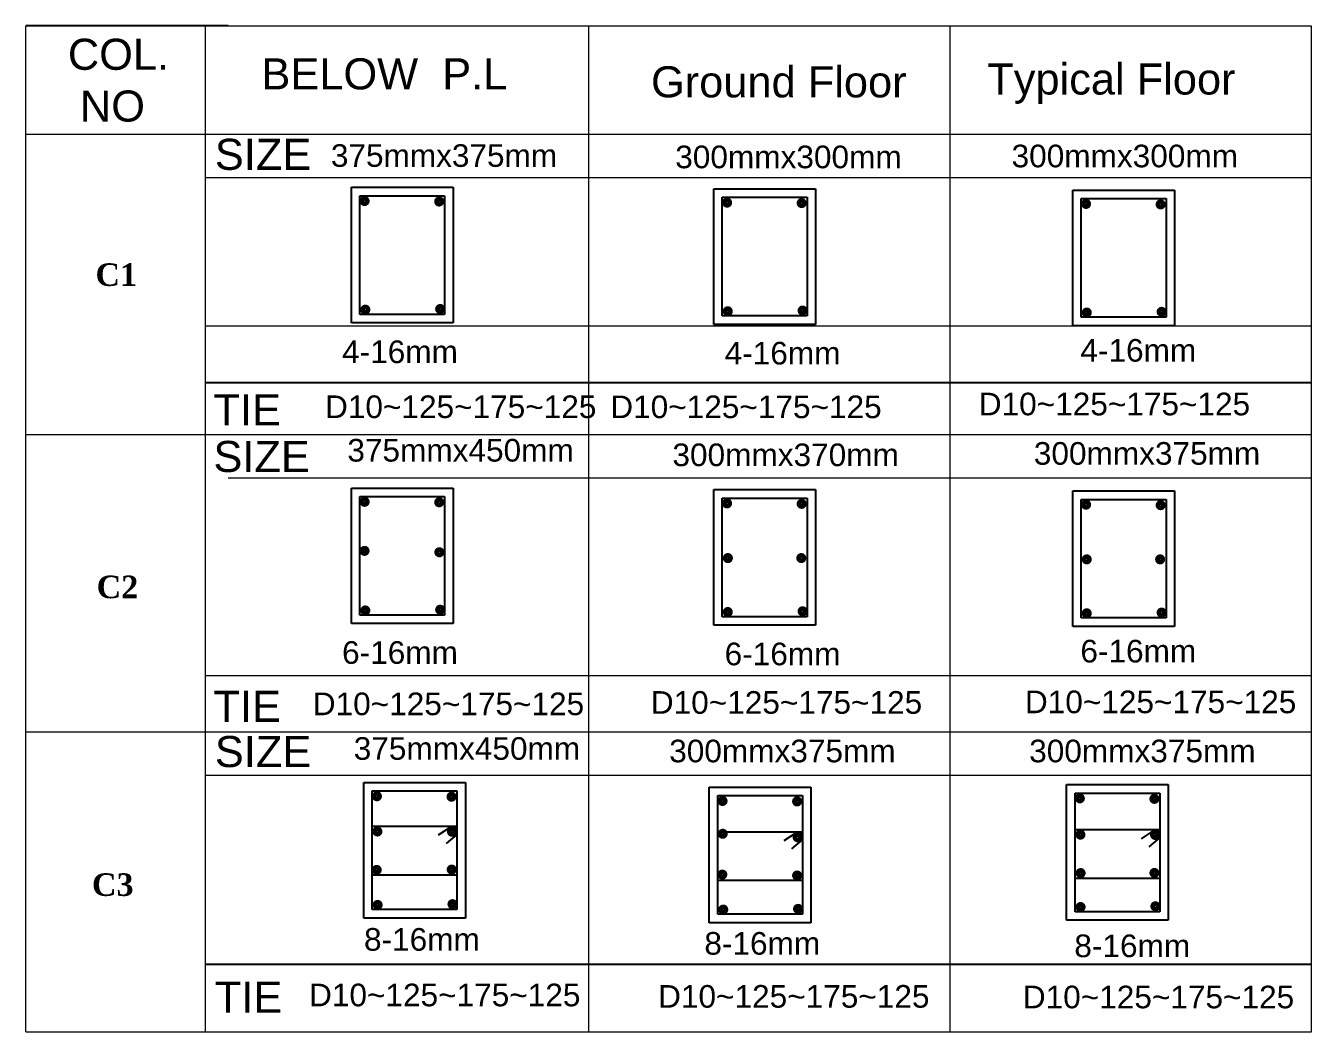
# Model space of a CAD drawing. Header units: inches. Extents: x -4010 to 65129, y -40138 to -1318.
# Drawn here: x 35554.6 to 35849.7, y -23630.7 to -23399.7 of the extents above; entities that cross this region are included whole.
import ezdxf

# ---------------------------------------------------------------- set-up
doc = ezdxf.new("R2010")
doc.units = ezdxf.units.IN
doc.header["$MEASUREMENT"] = 0
for name, color, linetype, lineweight in [('1-TXT', 4, 'Continuous', 5), ('FOOTTING_SCH', 7, 'Continuous', 15), ('WIN-1', 8, 'Continuous', 0)]:
    doc.layers.add(name, color=color, linetype=linetype, lineweight=lineweight)
doc.styles.add('ARIAL', font='arial.ttf')
doc.styles.get("Standard").update_dxf_attribs({"font": 'ARIALN.TTF'})

msp = doc.modelspace()

# ---------------------------------------------------------------- linework, layer by layer
for p, q in [((35601.092, -23399.748), (35554.622, -23399.748)), ((35629.372, -23436.827), (35652.7, -23436.827)), ((35629.372, -23467.931), (35629.372, -23436.827)), ((35631.316, -23438.771), (35650.756, -23438.771)), ((35631.316, -23465.987), (35631.316, -23438.771)), ((35650.756, -23438.771), (35650.756, -23465.987)), ((35652.7, -23436.827), (35652.7, -23467.931)), ((35712.559, -23437.187), (35735.887, -23437.187)), ((35712.559, -23468.291), (35712.559, -23437.187)), ((35735.887, -23437.187), (35735.887, -23468.291)), ((35794.95, -23437.484), (35818.278, -23437.484)), ((35794.95, -23468.588), (35794.95, -23437.484)), ((35818.278, -23437.484), (35818.278, -23468.588)), ((35714.503, -23439.131), (35733.943, -23439.131)), ((35714.503, -23466.347), (35714.503, -23439.131)), ((35733.943, -23439.131), (35733.943, -23466.347)), ((35796.894, -23439.428), (35816.334, -23439.428)), ((35796.894, -23466.644), (35796.894, -23439.428)), ((35816.334, -23439.428), (35816.334, -23466.644)), ((35652.7, -23467.931), (35629.372, -23467.931)), ((35650.756, -23465.987), (35631.316, -23465.987)), ((35735.887, -23468.291), (35712.559, -23468.291)), ((35733.943, -23466.347), (35714.503, -23466.347)), ((35816.334, -23466.644), (35796.894, -23466.644)), ((35818.278, -23468.588), (35794.95, -23468.588)), ((35849.674, -23481.702), (35595.898, -23481.702)), ((35629.372, -23505.848), (35652.7, -23505.848)), ((35629.372, -23536.952), (35629.372, -23505.848)), ((35652.7, -23505.848), (35652.7, -23536.952)), ((35712.559, -23506.208), (35735.887, -23506.208)), ((35712.559, -23537.312), (35712.559, -23506.208)), ((35735.887, -23506.208), (35735.887, -23537.312)), ((35794.95, -23506.505), (35818.278, -23506.505)), ((35794.95, -23537.609), (35794.95, -23506.505)), ((35818.278, -23506.505), (35818.278, -23537.609)), ((35631.316, -23507.792), (35650.756, -23507.792)), ((35631.316, -23535.008), (35631.316, -23507.792)), ((35650.756, -23507.792), (35650.756, -23535.008)), ((35714.503, -23508.152), (35733.943, -23508.152)), ((35714.503, -23535.368), (35714.503, -23508.152)), ((35733.943, -23508.152), (35733.943, -23535.368)), ((35796.894, -23508.449), (35816.334, -23508.449)), ((35796.894, -23535.665), (35796.894, -23508.449)), ((35816.334, -23508.449), (35816.334, -23535.665)), ((35650.756, -23535.008), (35631.316, -23535.008)), ((35733.943, -23535.368), (35714.503, -23535.368)), ((35816.334, -23535.665), (35796.894, -23535.665)), ((35652.7, -23536.952), (35629.372, -23536.952)), ((35735.887, -23537.312), (35712.559, -23537.312)), ((35818.278, -23537.609), (35794.95, -23537.609)), ((35632.202, -23573.417), (35655.53, -23573.417)), ((35632.202, -23604.521), (35632.202, -23573.417)), ((35655.53, -23573.417), (35655.53, -23604.521)), ((35711.519, -23574.492), (35734.847, -23574.492)), ((35711.519, -23605.596), (35711.519, -23574.492)), ((35734.847, -23574.492), (35734.847, -23605.596)), ((35793.523, -23573.902), (35816.851, -23573.902)), ((35793.523, -23605.006), (35793.523, -23573.902)), ((35816.851, -23573.902), (35816.851, -23605.006)), ((35634.146, -23575.361), (35653.586, -23575.361)), ((35634.146, -23602.577), (35634.146, -23575.361)), ((35653.586, -23575.361), (35653.586, -23602.577)), ((35713.463, -23576.436), (35732.903, -23576.436)), ((35713.463, -23603.652), (35713.463, -23576.436)), ((35732.903, -23576.436), (35732.903, -23603.652)), ((35795.467, -23575.846), (35814.907, -23575.846)), ((35795.467, -23603.062), (35795.467, -23575.846)), ((35814.907, -23575.846), (35814.907, -23603.062)), ((35653.586, -23583.518), (35634.146, -23583.518)), ((35732.903, -23584.8), (35713.463, -23584.8)), ((35814.907, -23584.301), (35795.467, -23584.301)), ((35634.146, -23594.582), (35653.586, -23594.582)), ((35713.463, -23595.864), (35732.903, -23595.864)), ((35795.467, -23595.365), (35814.907, -23595.365)), ((35653.586, -23602.577), (35634.146, -23602.577)), ((35732.903, -23603.652), (35713.463, -23603.652)), ((35814.907, -23603.062), (35795.467, -23603.062)), ((35655.53, -23604.521), (35632.202, -23604.521)), ((35734.847, -23605.596), (35711.519, -23605.596)), ((35816.851, -23605.006), (35793.523, -23605.006)), ((35595.898, -23615.094), (35849.674, -23615.094))]:
    msp.add_line(p, q)
for points in [[(35653.586, -23583.805, 0.1424249), (35652.341, -23583.518), (35649.285, -23585.528)], [(35653.586, -23583.805, -0.0258205), (35653.547, -23585.328), (35651.095, -23587.392)], [(35732.903, -23585.087, 0.1424249), (35731.658, -23584.8), (35728.602, -23586.81)], [(35732.903, -23585.087, -0.0258205), (35732.864, -23586.61), (35730.412, -23588.674)], [(35814.907, -23584.588, 0.1424249), (35813.662, -23584.301), (35810.606, -23586.311)], [(35814.907, -23584.588, -0.0258205), (35814.868, -23586.111), (35812.416, -23588.175)]]:
    msp.add_lwpolyline(points, format="xyb")
at = {"layer": '1-TXT', "color": 7, "lineweight": 9, "const_width": 1.093}
for points in [[(35631.794, -23439.986, 1), (35633.009, -23439.986, 1)], [(35648.916, -23440.096, 1), (35650.131, -23440.096, 1)], [(35714.981, -23440.346, 1), (35716.196, -23440.346, 1)], [(35732.103, -23440.456, 1), (35733.318, -23440.456, 1)], [(35797.372, -23440.643, 1), (35798.587, -23440.643, 1)], [(35814.493, -23440.753, 1), (35815.708, -23440.753, 1)], [(35631.959, -23464.915, 1), (35633.174, -23464.915, 1)], [(35649.136, -23464.75, 1), (35650.351, -23464.75, 1)], [(35715.146, -23465.275, 1), (35716.361, -23465.275, 1)], [(35732.323, -23465.11, 1), (35733.538, -23465.11, 1)], [(35797.537, -23465.572, 1), (35798.752, -23465.572, 1)], [(35814.714, -23465.407, 1), (35815.929, -23465.407, 1)], [(35631.794, -23509.008, 1), (35633.009, -23509.008, 1)], [(35648.916, -23509.117, 1), (35650.131, -23509.117, 1)], [(35714.981, -23509.368, 1), (35716.196, -23509.368, 1)], [(35732.103, -23509.477, 1), (35733.318, -23509.477, 1)], [(35797.372, -23509.664, 1), (35798.587, -23509.664, 1)], [(35814.493, -23509.774, 1), (35815.708, -23509.774, 1)], [(35631.778, -23520.262, 1), (35632.993, -23520.262, 1)], [(35648.95, -23520.586, 1), (35650.165, -23520.586, 1)], [(35715.167, -23521.918, 1), (35716.382, -23521.918, 1)], [(35732.015, -23521.918, 1), (35733.23, -23521.918, 1)], [(35797.528, -23522.215, 1), (35798.743, -23522.215, 1)], [(35814.376, -23522.215, 1), (35815.591, -23522.215, 1)], [(35631.959, -23533.936, 1), (35633.174, -23533.936, 1)], [(35649.136, -23533.771, 1), (35650.351, -23533.771, 1)], [(35715.146, -23534.296, 1), (35716.361, -23534.296, 1)], [(35732.323, -23534.131, 1), (35733.538, -23534.131, 1)], [(35814.714, -23534.428, 1), (35815.929, -23534.428, 1)], [(35797.537, -23534.593, 1), (35798.752, -23534.593, 1)], [(35634.624, -23576.577, 1), (35635.839, -23576.577, 1)], [(35651.746, -23576.687, 1), (35652.961, -23576.687, 1)], [(35713.941, -23577.651, 1), (35715.156, -23577.651, 1)], [(35731.063, -23577.761, 1), (35732.278, -23577.761, 1)], [(35795.945, -23577.062, 1), (35797.16, -23577.062, 1)], [(35813.067, -23577.171, 1), (35814.282, -23577.171, 1)], [(35634.727, -23584.663, 1), (35635.942, -23584.663, 1)], [(35651.856, -23584.721, 1), (35653.071, -23584.721, 1)], [(35713.996, -23585.19, 1), (35715.211, -23585.19, 1)], [(35731.186, -23585.993, 1), (35732.401, -23585.993, 1)], [(35796.076, -23585.383, 1), (35797.291, -23585.383, 1)], [(35813.209, -23585.442, 1), (35814.424, -23585.442, 1)], [(35634.569, -23593.471, 1), (35635.784, -23593.471, 1)], [(35651.79, -23593.396, 1), (35653.005, -23593.396, 1)], [(35713.886, -23594.546, 1), (35715.101, -23594.546, 1)], [(35731.063, -23594.766, 1), (35732.278, -23594.766, 1)], [(35796.117, -23594.21, 1), (35797.332, -23594.21, 1)], [(35813.067, -23594.176, 1), (35814.282, -23594.176, 1)], [(35634.789, -23601.506, 1), (35636.004, -23601.506, 1)], [(35651.966, -23601.34, 1), (35653.181, -23601.34, 1)], [(35796.11, -23601.99, 1), (35797.325, -23601.99, 1)], [(35813.287, -23601.825, 1), (35814.502, -23601.825, 1)], [(35714.106, -23602.58, 1), (35715.321, -23602.58, 1)], [(35731.283, -23602.415, 1), (35732.498, -23602.415, 1)]]:
    msp.add_lwpolyline(points, format="xyb", close=True, dxfattribs=at)
at = {"layer": 'FOOTTING_SCH', "color": 7}
for p, q in [((35683.786, -23399.748), (35683.786, -23630.672)), ((35766.73, -23399.748), (35766.73, -23630.74)), ((35849.674, -23399.748), (35849.674, -23630.74)), ((35554.622, -23424.659), (35849.674, -23424.659)), ((35601.092, -23424.659), (35849.674, -23424.659)), ((35601.092, -23424.659), (35849.674, -23424.659)), ((35601.092, -23424.659), (35849.674, -23424.659)), ((35595.898, -23434.604), (35849.674, -23434.604)), ((35636.443, -23434.604), (35849.674, -23434.604)), ((35683.786, -23468.642), (35683.786, -23630.672)), ((35766.73, -23468.642), (35766.73, -23630.74)), ((35849.674, -23468.642), (35849.674, -23630.74)), ((35554.622, -23493.533), (35849.674, -23493.533)), ((35601.092, -23493.533), (35849.674, -23493.533)), ((35601.092, -23493.533), (35849.674, -23493.533)), ((35601.092, -23493.533), (35849.674, -23493.533)), ((35601.092, -23503.478), (35849.674, -23503.478)), ((35636.443, -23503.478), (35849.674, -23503.478)), ((35595.898, -23548.838), (35849.674, -23548.838)), ((35636.443, -23548.838), (35849.674, -23548.838)), ((35554.622, -23561.798), (35849.674, -23561.798)), ((35601.092, -23561.798), (35849.674, -23561.798)), ((35601.092, -23561.798), (35849.674, -23561.798)), ((35601.092, -23561.798), (35849.674, -23561.798)), ((35601.092, -23561.798), (35849.674, -23561.798)), ((35601.092, -23561.798), (35849.674, -23561.798)), ((35601.092, -23561.798), (35849.674, -23561.798)), ((35595.898, -23571.742), (35849.674, -23571.742)), ((35636.443, -23571.742), (35849.674, -23571.742)), ((35554.622, -23630.672), (35849.674, -23630.672)), ((35601.092, -23630.651), (35849.674, -23630.651)), ((35601.092, -23630.651), (35849.674, -23630.651)), ((35601.092, -23630.651), (35849.674, -23630.651)), ((35601.092, -23630.651), (35849.674, -23630.651)), ((35601.092, -23630.651), (35849.674, -23630.651)), ((35601.092, -23630.651), (35849.674, -23630.651)), ((35601.092, -23630.651), (35849.674, -23630.651)), ((35601.092, -23630.651), (35849.674, -23630.651)), ((35601.092, -23630.672), (35849.674, -23630.672)), ((35601.092, -23630.672), (35849.674, -23630.672)), ((35601.092, -23630.672), (35849.674, -23630.672)), ((35601.092, -23630.672), (35849.674, -23630.672)), ((35601.092, -23630.672), (35849.674, -23630.672)), ((35601.092, -23630.672), (35849.674, -23630.672)), ((35601.092, -23630.672), (35849.674, -23630.672)), ((35601.092, -23630.672), (35849.674, -23630.672)), ((35601.092, -23630.672), (35849.674, -23630.672)), ((35601.092, -23630.672), (35849.674, -23630.672)), ((35601.092, -23630.672), (35849.674, -23630.672)), ((35601.092, -23630.672), (35849.674, -23630.672)), ((35601.092, -23630.672), (35849.674, -23630.672))]:
    msp.add_line(p, q, dxfattribs=at)
for points in [[(35554.622, -23562.071), (35554.622, -23399.748)], [(35595.898, -23630.672), (35595.898, -23399.748), (35849.674, -23399.748)], [(35601.092, -23399.748), (35766.73, -23399.748)], [(35595.898, -23630.672), (35595.898, -23468.642), (35849.674, -23468.642)], [(35554.622, -23630.672), (35554.622, -23478.229)], [(35554.622, -23630.672), (35554.622, -23547.124)]]:
    msp.add_lwpolyline(points, dxfattribs=at)

# ---------------------------------------------------------------- texts
at = {"lineweight": 30, "width": 116.57174, "attachment_point": 1, "style": 'ARIAL'}
for s, insert, char_height in [('375mmx375mm', (35624.667, -23426.954), 5.184), ('300mmx300mm', (35780.886, -23427.05), 5.18992), ('300mmx300mm', (35703.695, -23427.264), 5.18992), ('4-16mm ', (35627.231, -23471.976), 5.1899), ('4-16mm ', (35715.035, -23472.3), 5.1899), ('4-16mm ', (35796.683, -23471.652), 5.1899), ('D10~125~175~125 ', (35623.319, -23484.594), 5.18992), ('D10~125~175~125 ', (35688.791, -23484.612), 5.18992), ('D10~125~175~125 ', (35773.355, -23483.964), 5.18992), ('375mmx450mm ', (35628.436, -23494.584), 5.18992), ('300mmx370mm', (35703.047, -23495.628), 5.18992), ('300mmx375mm', (35785.991, -23495.304), 5.18992), ('6-16mm ', (35627.231, -23540.997), 5.1899), ('6-16mm ', (35715.035, -23541.321), 5.1899), ('6-16mm ', (35796.683, -23540.673), 5.1899), ('D10~125~175~125 ', (35620.507, -23552.781), 5.18992), ('D10~125~175~125 ', (35698.088, -23552.452), 5.18992), ('D10~125~175~125 ', (35783.95, -23552.328), 5.18992), ('375mmx450mm ', (35629.901, -23563.018), 5.18992), ('300mmx375mm ', (35702.308, -23563.596), 5.18992), ('300mmx375mm', (35784.928, -23563.596), 5.18992), ('     8-16mm ', (35622.192, -23606.828), 5.18992), ('     8-16mm ', (35700.307, -23607.741), 5.18992), ('     8-16mm ', (35785.225, -23608.31), 5.18992), ('D10~125~175~125 ', (35619.648, -23619.584), 5.18992), ('D10~125~175~125 ', (35699.763, -23619.903), 5.18992), ('D10~125~175~125 ', (35783.466, -23620.044), 5.18992)]:
    msp.add_mtext(s, dxfattribs=dict(at, insert=insert, char_height=char_height))
at = {"layer": 'WIN-1', "lineweight": 30, "char_height": 7.128, "width": 283.44145, "attachment_point": 1, "style": 'ARIAL'}
for s, insert in [('{\\C0;COL.\\P NO}', (35564.297, -23402.737)), ('{\\C0;BELOW  P.L}', (35608.724, -23407.23)), ('{\\C0;Ground Floor}', (35698.135, -23409.061)), ('{\\C0;Typical Floor}', (35775.304, -23408.413)), ('{\\C0;SIZE}', (35598.032, -23425.698)), ('{\\C0;TIE}', (35597.708, -23484.342)), ('{\\C0;SIZE}', (35597.708, -23495.034)), ('{\\C0;TIE}', (35597.708, -23552.382)), ('{\\C0;SIZE}', (35598.032, -23562.75)), ('{\\C0;TIE}', (35598.032, -23619.126))]:
    msp.add_mtext(s, dxfattribs=dict(at, insert=insert))
at = {"layer": 'WIN-1', "lineweight": 30, "char_height": 5.184, "width": 283.44145, "attachment_point": 1}
for s, insert in [('{\\fTimes New Roman|b1|i0|c0|p18;\\C0;C1}', (35570.627, -23454.278)), ('{\\fTimes New Roman|b1|i0|c0|p18;\\C0;C2}', (35570.891, -23525.937)), ('{\\fTimes New Roman|b1|i0|c0|p18;\\C0;C3}', (35569.808, -23594.258))]:
    msp.add_mtext(s, dxfattribs=dict(at, insert=insert))

doc.saveas('drawing.dxf')
